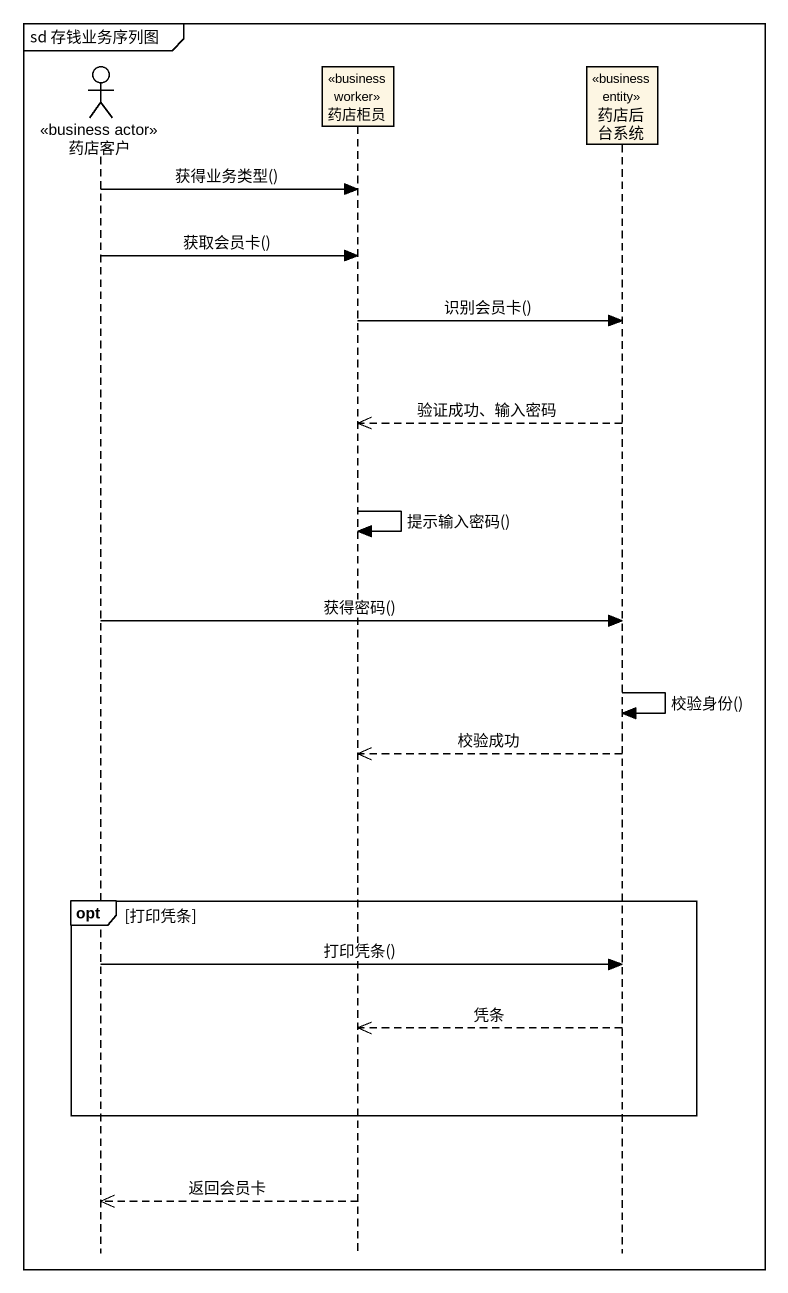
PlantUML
@startuml
mainframe sd 存钱业务序列图
hide footbox
actor 药店客户 <<business actor>>
participant 药店柜员 <<business worker>>
participant 药店后台系统 <<business entity>>

药店客户 -> 药店柜员 : 获得业务类型()
药店客户 -> 药店柜员 : 获取会员卡()
药店柜员 -> 药店后台系统 : 识别会员卡()
药店后台系统 -->> 药店柜员 : 验证成功、输入密码
药店柜员 -> 药店柜员 : 提示输入密码()
药店客户 -> 药店后台系统 : 获得密码()
药店后台系统 -> 药店后台系统 : 校验身份()
药店后台系统 -->> 药店柜员 : 校验成功
opt 打印凭条
  药店客户 -> 药店后台系统 : 打印凭条()
  药店后台系统 -->> 药店柜员 : 凭条
end
药店柜员 -->> 药店客户 : 返回会员卡
@enduml
